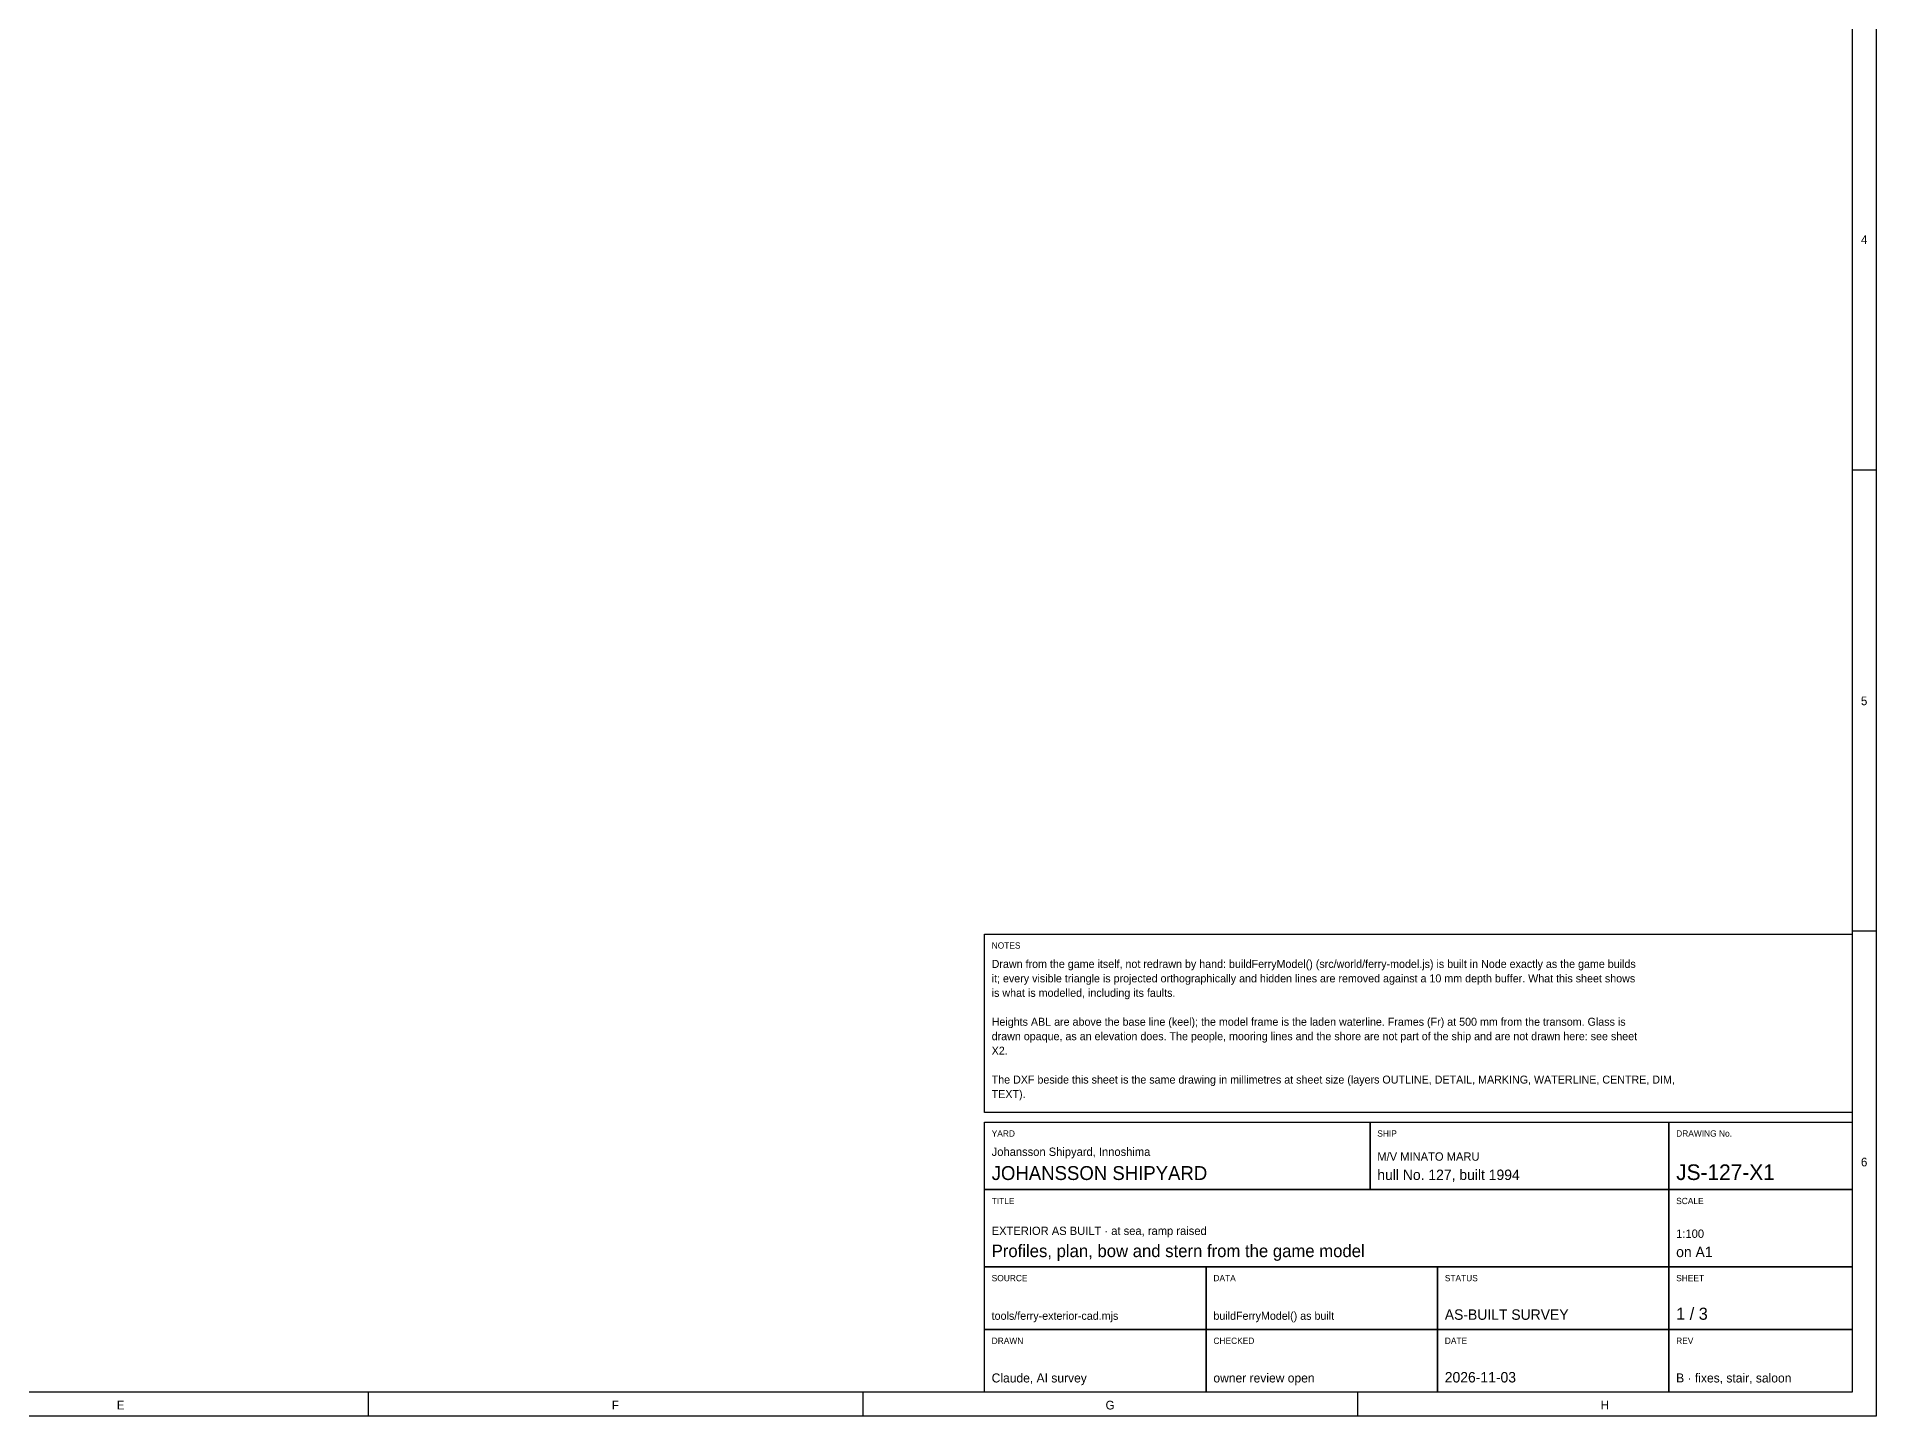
# Model space of a CAD drawing. Extents: x 5 to 836, y 5 to 589.
# Drawn here: x 454.4 to 836, y 5 to 291.2 of the extents above; entities that cross this region are included whole.
import ezdxf
from ezdxf.enums import TextEntityAlignment as Align

# ---------------------------------------------------------------- set-up
doc = ezdxf.new("R2010")
doc.units = 0
for name, color, linetype in [('FRAME', 7, 'CONTINUOUS'), ('TEXT', 7, 'CONTINUOUS'), ('THIN', 7, 'CONTINUOUS')]:
    doc.layers.add(name, color=color, linetype=linetype)

msp = doc.modelspace()

# ---------------------------------------------------------------- linework, layer by layer
at = {"layer": 'FRAME'}
for p, q in [((831, 584), (831, 10)), ((651, 66), (831, 66)), ((651, 10), (651, 66)), ((831, 66), (831, 10)), ((831, 10), (10, 10)), ((831, 10), (651, 10))]:
    msp.add_line(p, q, dxfattribs=at)
at = {"layer": 'THIN'}
for p, q in [((836, 589), (836, 5)), ((831, 201.33), (836, 201.33)), ((651, 105), (831, 105)), ((651, 68), (651, 105)), ((831, 105.67), (836, 105.67)), ((831, 105), (831, 68)), ((831, 68), (651, 68)), ((651, 66), (731, 66)), ((651, 52), (651, 66)), ((731, 66), (731, 52)), ((731, 66), (793, 66)), ((731, 52), (731, 66)), ((793, 66), (793, 52)), ((793, 66), (831, 66)), ((793, 52), (793, 66)), ((831, 66), (831, 52)), ((731, 52), (651, 52)), ((651, 52), (793, 52)), ((651, 36), (651, 52)), ((793, 52), (731, 52)), ((831, 52), (793, 52)), ((793, 52), (793, 36)), ((793, 52), (831, 52)), ((793, 36), (793, 52)), ((831, 52), (831, 36)), ((793, 36), (651, 36)), ((651, 36), (697, 36)), ((651, 23), (651, 36)), ((697, 36), (697, 23)), ((697, 36), (745, 36)), ((697, 23), (697, 36)), ((745, 36), (745, 23)), ((745, 36), (793, 36)), ((745, 23), (745, 36)), ((831, 36), (793, 36)), ((793, 36), (793, 23)), ((793, 36), (831, 36)), ((793, 23), (793, 36)), ((831, 36), (831, 23)), ((697, 23), (651, 23)), ((651, 23), (697, 23)), ((651, 10), (651, 23)), ((745, 23), (697, 23)), ((697, 23), (697, 10)), ((697, 23), (745, 23)), ((697, 10), (697, 23)), ((793, 23), (745, 23)), ((745, 23), (745, 10)), ((745, 23), (793, 23)), ((745, 10), (745, 23)), ((831, 23), (793, 23)), ((793, 23), (793, 10)), ((793, 23), (831, 23)), ((793, 10), (793, 23)), ((831, 23), (831, 10)), ((523.13, 10), (523.13, 5)), ((625.75, 10), (625.75, 5)), ((697, 10), (651, 10)), ((745, 10), (697, 10)), ((728.38, 10), (728.38, 5)), ((793, 10), (745, 10)), ((831, 10), (793, 10)), ((836, 5), (5, 5))]:
    msp.add_line(p, q, dxfattribs=at)

# ---------------------------------------------------------------- texts
at = {"layer": 'TEXT'}
for s, p in [('4', (833.5, 248.17)), ('5', (833.5, 152.5)), ('6', (833.5, 56.83)), ('E', (471.81, 6.4)), ('F', (574.44, 6.4)), ('G', (677.06, 6.4)), ('H', (779.69, 6.4))]:
    msp.add_text(s, height=1.8, dxfattribs=at).set_placement(p, align=Align.CENTER)
for s, height, p in [('NOTES', 1.3, (652.5, 102)), ('Drawn from the game itself, not redrawn by hand: buildFerryModel() (src/world/ferry-model.js) is built in Node exactly as the game builds', 1.66, (652.5, 98)), ('it; every visible triangle is projected orthographically and hidden lines are removed against a 10 mm depth buffer. What this sheet shows', 1.66, (652.5, 95)), ('is what is modelled, including its faults.', 1.66, (652.5, 92)), ('drawn opaque, as an elevation does. The people, mooring lines and the shore are not part of the ship and are not drawn here: see sheet', 1.66, (652.5, 83)), ('Heights ABL are above the base line (keel); the model frame is the laden waterline. Frames (Fr) at 500 mm from the transom. Glass is', 1.66, (652.5, 86)), ('X2.', 1.66, (652.5, 80)), ('The DXF beside this sheet is the same drawing in millimetres at sheet size (layers OUTLINE, DETAIL, MARKING, WATERLINE, CENTRE, DIM,', 1.66, (652.5, 74)), ('TEXT).', 1.66, (652.5, 71)), ('YARD', 1.3, (652.5, 63)), ('SHIP', 1.3, (732.5, 63)), ('DRAWING No.', 1.3, (794.5, 63)), ('Johansson Shipyard, Innoshima', 1.73, (652.5, 59)), ('M/V MINATO MARU', 1.73, (732.5, 58)), ('JS-127-X1', 3.24, (794.5, 54)), ('JOHANSSON SHIPYARD', 2.88, (652.5, 54)), ('hull No. 127, built 1994', 2.16, (732.5, 54)), ('TITLE', 1.3, (652.5, 49)), ('SCALE', 1.3, (794.5, 49)), ('EXTERIOR AS BUILT · at sea, ramp raised', 1.73, (652.5, 42.6)), ('1:100', 1.73, (794.5, 42)), ('Profiles, plan, bow and stern from the game model', 2.59, (652.5, 38)), ('on A1', 2.16, (794.5, 38)), ('SOURCE', 1.3, (652.5, 33)), ('DATA', 1.3, (698.5, 33)), ('STATUS', 1.3, (746.5, 33)), ('SHEET', 1.3, (794.5, 33)), ('tools/ferry-exterior-cad.mjs', 1.66, (652.5, 25)), ('buildFerryModel() as built', 1.66, (698.5, 25)), ('AS-BUILT SURVEY', 2.16, (746.5, 25)), ('1 / 3', 2.52, (794.5, 25)), ('DRAWN', 1.3, (652.5, 20)), ('CHECKED', 1.3, (698.5, 20)), ('DATE', 1.3, (746.5, 20)), ('REV', 1.3, (794.5, 20)), ('Claude, AI survey', 1.87, (652.5, 12)), ('owner review open', 1.87, (698.5, 12)), ('2026-11-03', 2.16, (746.5, 12)), ('B · fixes, stair, saloon', 1.87, (794.5, 12))]:
    msp.add_text(s, height=height, dxfattribs=at).set_placement(p)

doc.saveas('drawing.dxf')
